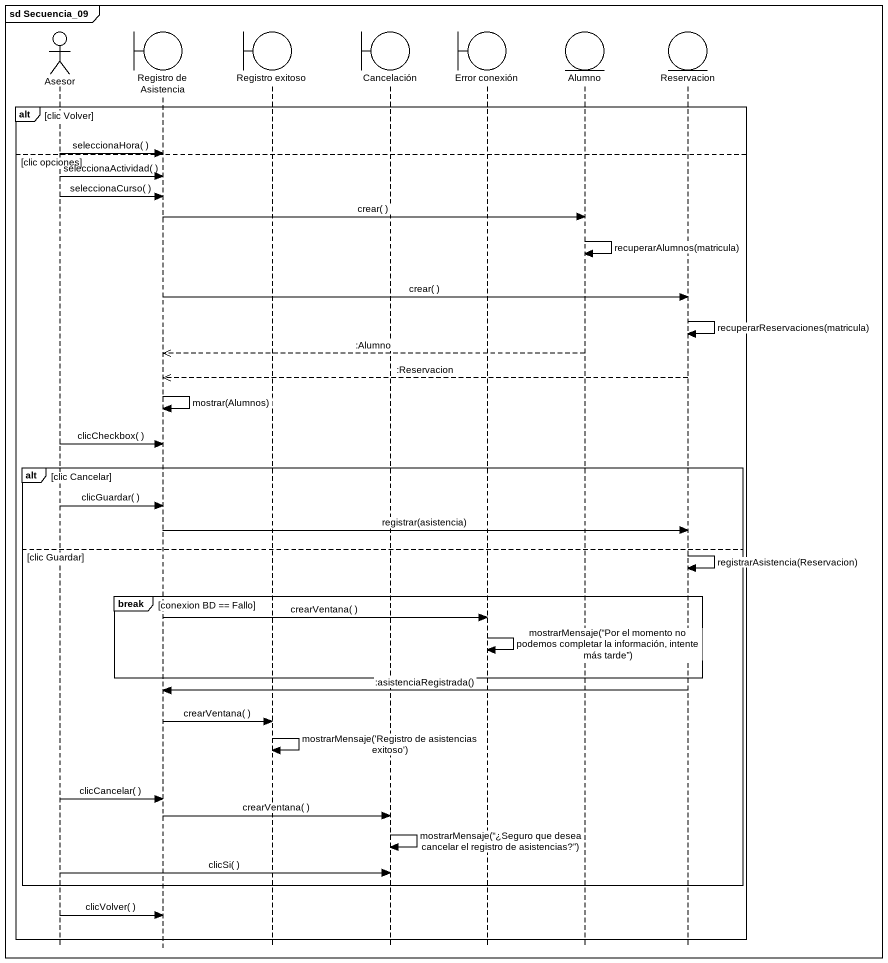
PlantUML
@startuml
mainframe sd Secuencia_09
hide footbox
actor Asesor
boundary "Registro de Asistencia" as Registro_de_Asistencia
boundary "Registro exitoso" as Registro_exitoso
boundary Cancelación
boundary "Error conexión" as Error_conexión
entity Alumno
entity Reservacion

alt clic Volver
  Asesor -> Registro_de_Asistencia : seleccionaHora( )
else clic opciones
  Asesor -> Registro_de_Asistencia : seleccionaActividad( )
  Asesor -> Registro_de_Asistencia : seleccionaCurso( )
  Registro_de_Asistencia -> Alumno : crear( )
  Alumno -> Alumno : recuperarAlumnos(matricula)
  Registro_de_Asistencia -> Reservacion : crear( )
  Reservacion -> Reservacion : recuperarReservaciones(matricula)
  Alumno -->> Registro_de_Asistencia : :Alumno
  Reservacion -->> Registro_de_Asistencia : :Reservacion
  Registro_de_Asistencia -> Registro_de_Asistencia : mostrar(Alumnos)
  Asesor -> Registro_de_Asistencia : clicCheckbox( )
  alt clic Cancelar
    Asesor -> Registro_de_Asistencia : clicGuardar( )
    Registro_de_Asistencia -> Reservacion : registrar(asistencia)
  else clic Guardar
    Reservacion -> Reservacion : registrarAsistencia(Reservacion)
    break conexion BD == Fallo
      Registro_de_Asistencia -> Error_conexión : crearVentana( )
      Error_conexión -> Error_conexión : mostrarMensaje(“Por el momento no podemos completar la información, intente más tarde”)
    end
    Reservacion -> Registro_de_Asistencia : :asistenciaRegistrada()
    Registro_de_Asistencia -> Registro_exitoso : crearVentana( )
    Registro_exitoso -> Registro_exitoso : mostrarMensaje('Registro de asistencias exitoso')
    Asesor -> Registro_de_Asistencia : clicCancelar( )
    Registro_de_Asistencia -> Cancelación : crearVentana( )
    Cancelación -> Cancelación : mostrarMensaje(“¿Seguro que desea cancelar el registro de asistencias?”)
    Asesor -> Cancelación : clicSi( )
  end
  Asesor -> Registro_de_Asistencia : clicVolver( )
end
@enduml
